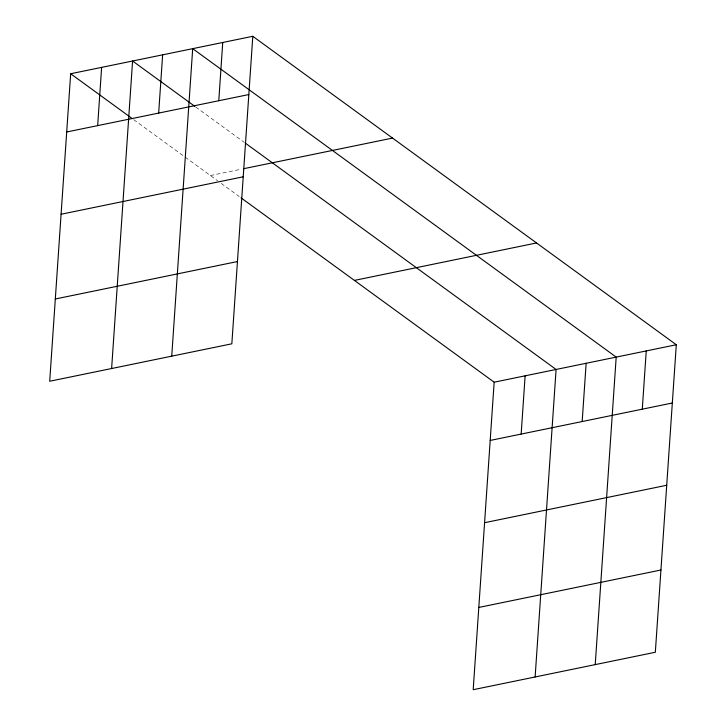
<?xml version="1.0" encoding="UTF-8"?>
<svg xmlns="http://www.w3.org/2000/svg" width="726" height="726" viewBox="0 0 726 726"><rect width="100%" height="100%" fill="white"/><g stroke="black" fill="none" stroke-linecap="round" stroke-linejoin="round"><path stroke-width="0.54" stroke-dasharray="3.63 2.72" d="M210.422 175.529L241.386 169.167M195.702 106.985L244.39 142.441M133.775 119.708L184.268 156.489M185.175 157.143L217.619 180.774M221.221 183.397L239.217 196.51"/><path stroke-width="1.09" d="M252.802 36.3L231.839 343.806L49.704 381.25L70.667 73.743L252.802 36.3L676.296 344.75L655.333 652.257L473.198 689.7L494.161 382.194L241.014 197.817M97.656 125.625L101.631 67.373M111.623 368.518L132.586 61.011L194.804 106.323M158.667 113.084L162.642 54.831M171.735 356.157L192.699 48.66L616.192 357.11L595.229 664.617M218.78 100.723L222.746 42.48M521.159 434.075L525.125 375.832M535.126 676.968L556.089 369.461L245.297 143.104M582.17 421.534L586.145 363.29M642.274 409.183L646.249 350.93M66.692 131.987L248.827 94.552M243.591 168.713L392.557 138.085M61.084 214.243L243.219 176.799M55.303 298.994L237.447 261.551M354.406 280.408L536.541 242.965M494.161 382.194L676.296 344.75M490.195 440.446L672.33 403.003M484.587 522.702L666.722 485.258M478.806 607.444L660.941 570.001M70.667 73.743L131.978 118.402"/></g></svg>
